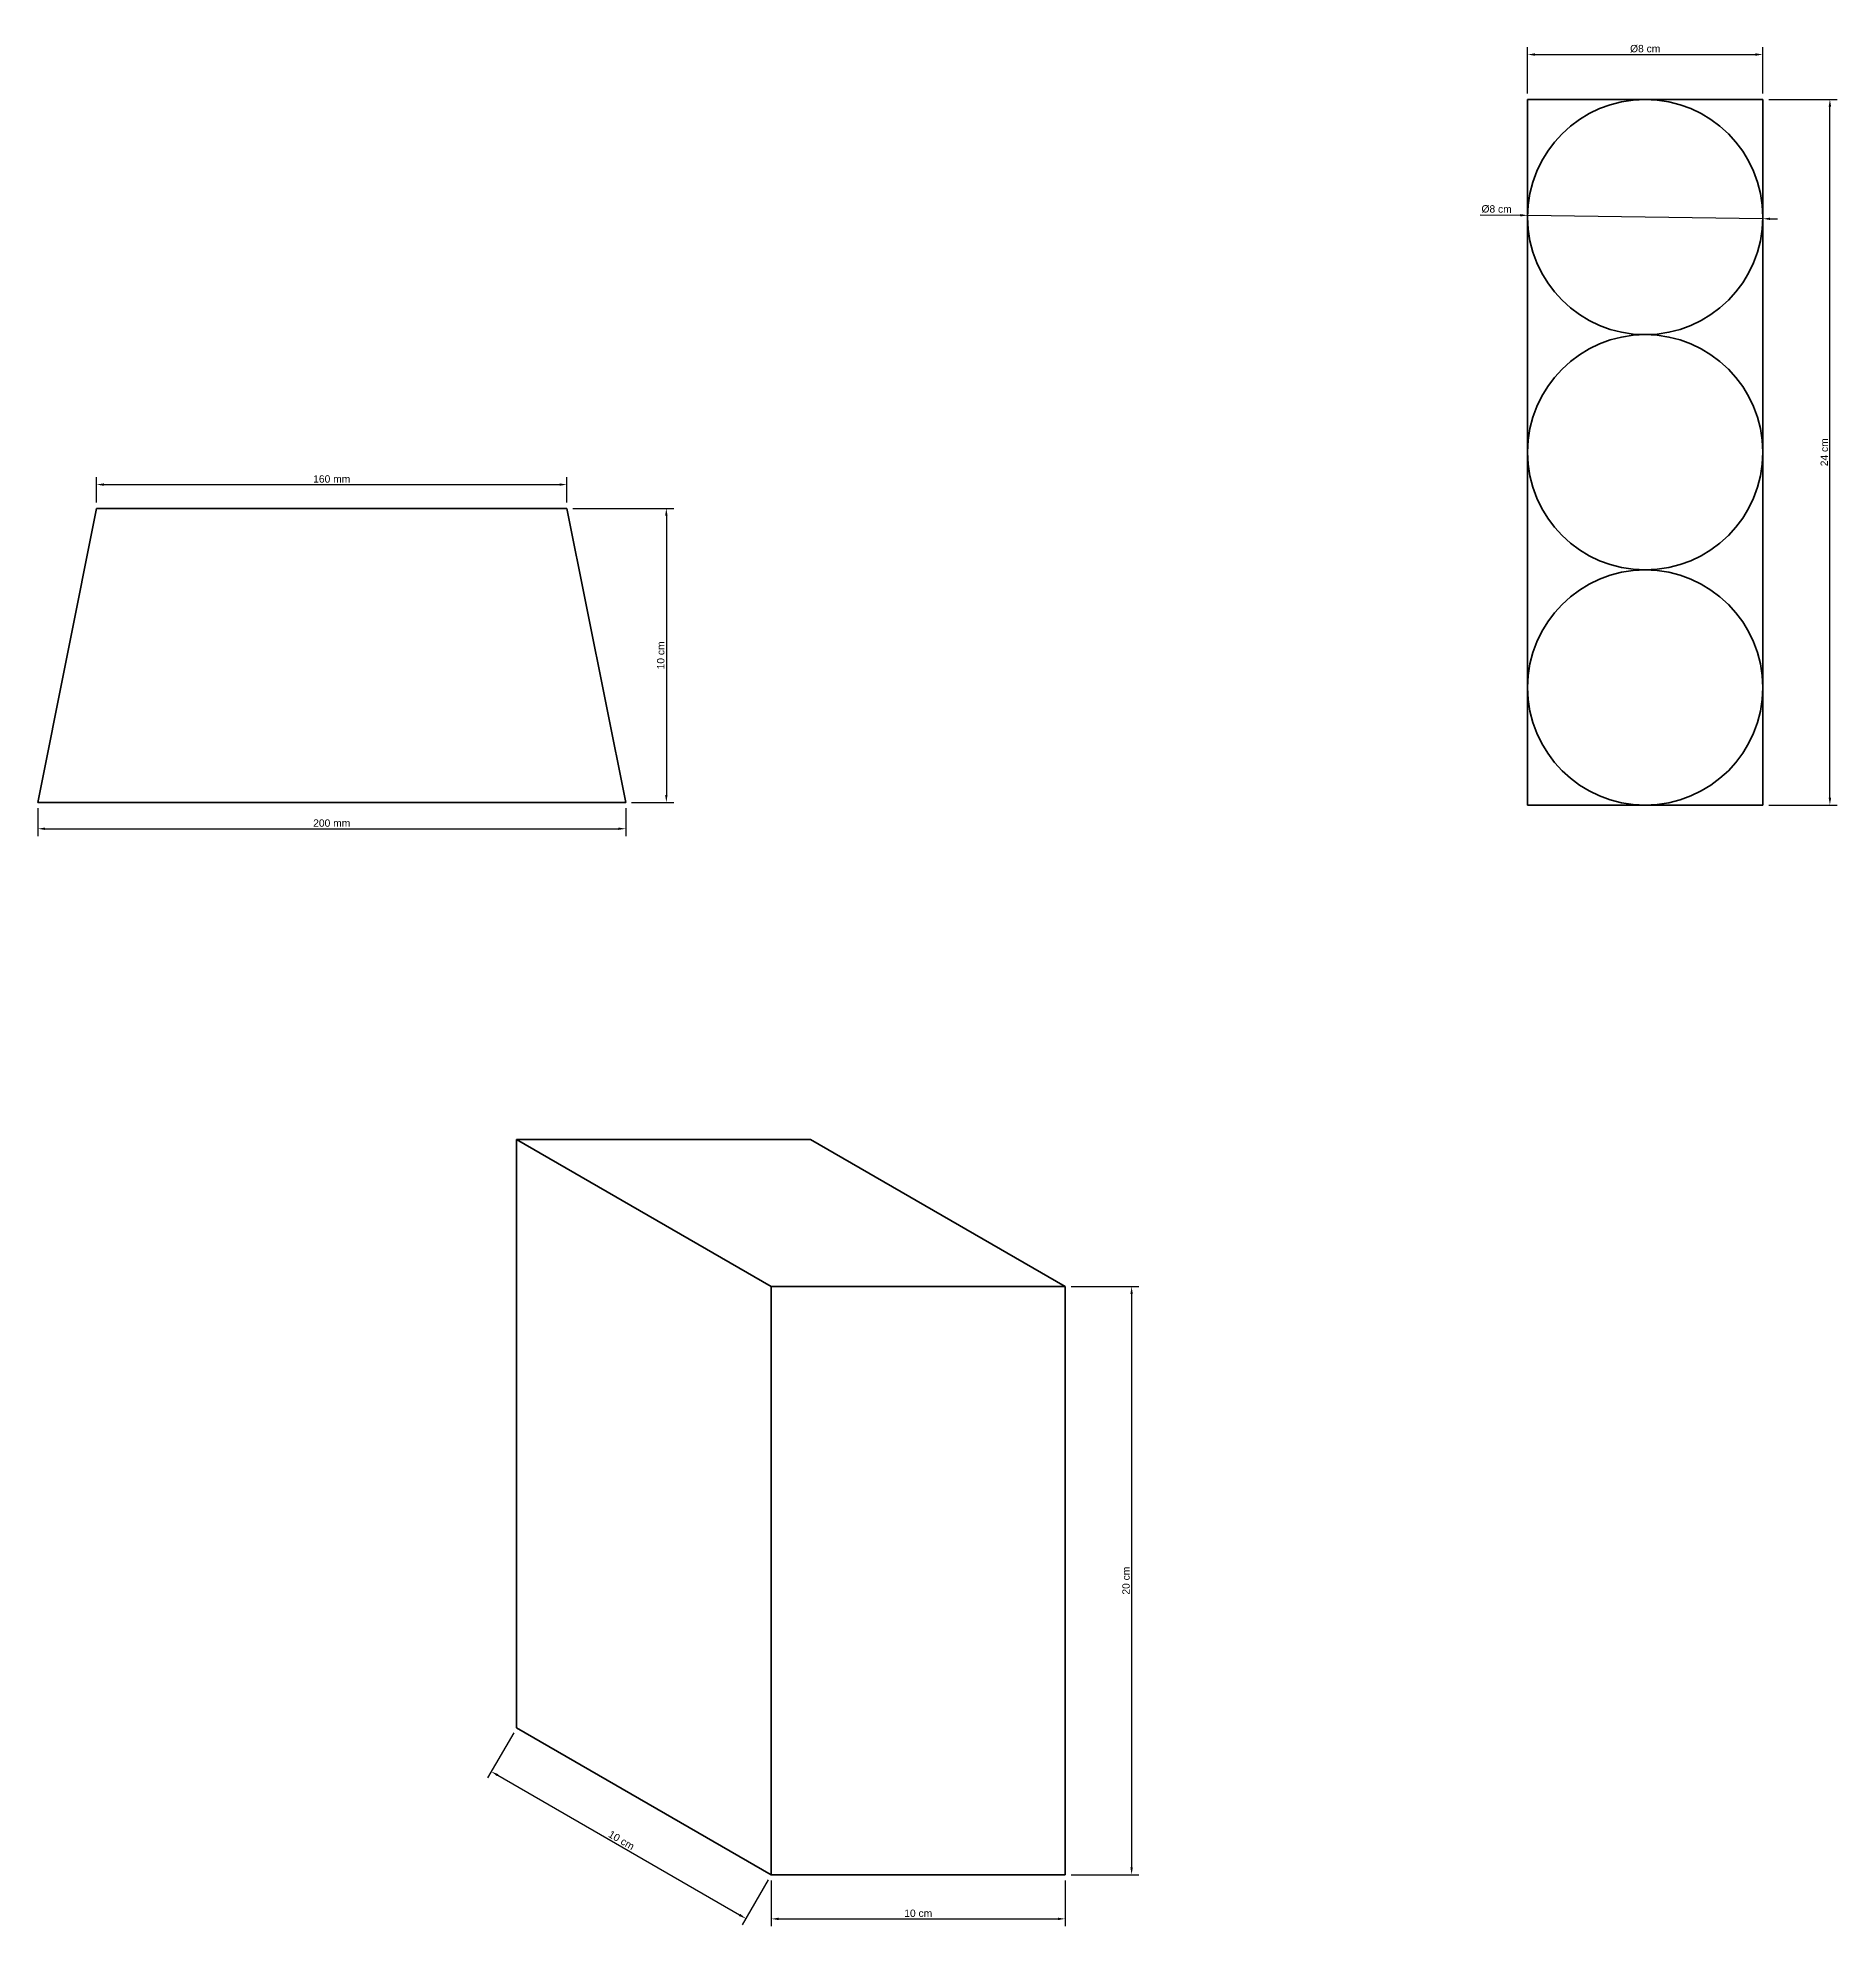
# Model space of a CAD drawing. Header units: millimetres. Extents: x -68 to 1262, y 12 to 654.
# Drawn here: x -68 to 544, y 12 to 654 of the extents above; entities that cross this region are included whole.
import ezdxf

# ---------------------------------------------------------------- set-up
doc = ezdxf.new("R2010")
doc.units = ezdxf.units.MM
doc.layers.get('0').update_dxf_attribs({"lineweight": 35})
doc.layers.add('Cotas', color=8, linetype='Continuous')
doc.styles.get("Standard").update_dxf_attribs({"font": 'arial.ttf'})
doc.dimstyles.new('ISO-25', dxfattribs={"dimtxt": 2.5, "dimasz": 2.5, "dimexe": 2.5, "dimexo": 2, "dimtad": 1, "dimtxsty": 'Standard', "dimcen": 2.5, "dimadec": 0, "dimazin": 0, "dimtfac": 1, "dimtmove": 0, "dimatfit": 3, "dimfxl": 1, "dimarcsym": 0})

# ---------------------------------------------------------------- blocks, each defined once
blk = doc.blocks.new('*D7')
at = {"layer": 'Cotas', "color": 0, "lineweight": -2, "transparency": 16777216}
for p, q in [((113.54, 494.1), (147.87, 494.1)), ((145.37, 491.6), (145.37, 396.6)), ((133.54, 394.1), (147.87, 394.1))]:
    blk.add_line(p, q, dxfattribs=at)
at = {"layer": 'Cotas', "color": 0, "lineweight": 35, "transparency": 16777216}
for points in [[(144.95, 491.6), (145.78, 491.6), (145.37, 494.1)], [(144.95, 396.6), (145.78, 396.6), (145.37, 394.1)]]:
    blk.add_solid(points, dxfattribs=at)
at = {"layer": 'Defpoints', "color": 0, "lineweight": 35, "transparency": 16777216}
for p in [(111.54, 494.1), (131.54, 394.1), (145.37, 394.1)]:
    blk.add_point(p, dxfattribs=at)
at = {"layer": 'Cotas', "color": 0, "transparency": 16777216, "insert": (143.47, 444.1), "char_height": 2.5, "attachment_point": 5, "rotation": 90}
blk.add_mtext('10 cm', dxfattribs=at)
blk = doc.blocks.new('*D15')
at = {"layer": 'Cotas', "color": 0, "lineweight": -2, "transparency": 16777216}
for p, q in [((-48.46, 496.1), (-48.46, 504.69)), ((-45.96, 502.19), (109.04, 502.19)), ((111.54, 496.1), (111.54, 504.69))]:
    blk.add_line(p, q, dxfattribs=at)
at = {"layer": 'Cotas', "color": 0, "lineweight": 35, "transparency": 16777216}
for points in [[(-45.96, 502.61), (-45.96, 501.78), (-48.46, 502.19)], [(109.04, 502.61), (109.04, 501.78), (111.54, 502.19)]]:
    blk.add_solid(points, dxfattribs=at)
at = {"layer": 'Defpoints', "color": 0, "lineweight": 35, "transparency": 16777216}
for p in [(111.54, 502.19), (-48.46, 494.1), (111.54, 494.1)]:
    blk.add_point(p, dxfattribs=at)
at = {"layer": 'Cotas', "color": 0, "transparency": 16777216, "insert": (31.54, 504.09), "char_height": 2.5, "attachment_point": 5}
blk.add_mtext('160 mm', dxfattribs=at)
blk = doc.blocks.new('*D8')
at = {"layer": 'Cotas', "color": 0, "lineweight": -2, "transparency": 16777216}
for p, q in [((-68.46, 392.1), (-68.46, 382.65)), ((131.54, 392.1), (131.54, 382.65)), ((-65.96, 385.15), (129.04, 385.15))]:
    blk.add_line(p, q, dxfattribs=at)
at = {"layer": 'Cotas', "color": 0, "lineweight": 35, "transparency": 16777216}
for points in [[(-65.96, 385.57), (-65.96, 384.74), (-68.46, 385.15)], [(129.04, 385.57), (129.04, 384.74), (131.54, 385.15)]]:
    blk.add_solid(points, dxfattribs=at)
at = {"layer": 'Defpoints', "color": 0, "lineweight": 35, "transparency": 16777216}
for p in [(-68.46, 394.1), (131.54, 394.1), (131.54, 385.15)]:
    blk.add_point(p, dxfattribs=at)
at = {"layer": 'Cotas', "color": 0, "transparency": 16777216, "insert": (31.54, 387.06), "char_height": 2.5, "attachment_point": 5}
blk.add_mtext('200 mm', dxfattribs=at)
blk = doc.blocks.new('*D9')
at = {"layer": 'Cotas', "color": 0, "lineweight": -2, "transparency": 16777216}
for p, q in [((438.34, 635.17), (438.34, 650.93)), ((518.34, 635.17), (518.34, 650.93)), ((440.84, 648.43), (515.84, 648.43))]:
    blk.add_line(p, q, dxfattribs=at)
at = {"layer": 'Cotas', "color": 0, "lineweight": 35, "transparency": 16777216}
for points in [[(440.84, 648.85), (440.84, 648.02), (438.34, 648.43)], [(515.84, 648.85), (515.84, 648.02), (518.34, 648.43)]]:
    blk.add_solid(points, dxfattribs=at)
at = {"layer": 'Defpoints', "color": 0, "lineweight": 35, "transparency": 16777216}
for p in [(518.34, 648.43), (438.34, 633.17), (518.34, 633.17)]:
    blk.add_point(p, dxfattribs=at)
at = {"layer": 'Cotas', "color": 0, "transparency": 16777216, "insert": (478.34, 650.41), "char_height": 2.5, "attachment_point": 5}
blk.add_mtext('%%C8 cm', dxfattribs=at)
blk = doc.blocks.new('*D10')
at = {"layer": 'Cotas', "color": 0, "lineweight": -2, "transparency": 16777216}
for p, q in [((422.17, 593.97), (435.84, 593.78)), ((518.33, 592.6), (438.34, 593.74)), ((520.83, 592.56), (523.33, 592.53))]:
    blk.add_line(p, q, dxfattribs=at)
at = {"layer": 'Cotas', "color": 0, "lineweight": 35, "transparency": 16777216}
for points in [[(435.85, 594.2), (435.84, 593.36), (438.34, 593.74)], [(520.84, 592.98), (520.83, 592.15), (518.33, 592.6)]]:
    blk.add_solid(points, dxfattribs=at)
at = {"layer": 'Defpoints', "color": 0, "lineweight": 35, "transparency": 16777216}
for p in [(438.34, 593.74), (518.33, 592.6)]:
    blk.add_point(p, dxfattribs=at)
at = {"layer": 'Cotas', "color": 0, "transparency": 16777216, "insert": (427.79, 595.87), "char_height": 2.5, "attachment_point": 5, "rotation": 359.18052}
blk.add_mtext('%%C8 cm', dxfattribs=at)
blk = doc.blocks.new('*D11')
at = {"layer": 'Cotas', "color": 0, "lineweight": -2, "transparency": 16777216}
for p, q in [((283.05, 229.46), (306.14, 229.46)), ((303.64, 226.96), (303.64, 31.96)), ((283.05, 29.46), (306.14, 29.46))]:
    blk.add_line(p, q, dxfattribs=at)
at = {"layer": 'Cotas', "color": 0, "lineweight": 35, "transparency": 16777216}
for points in [[(303.22, 226.96), (304.05, 226.96), (303.64, 229.46)], [(303.22, 31.96), (304.05, 31.96), (303.64, 29.46)]]:
    blk.add_solid(points, dxfattribs=at)
at = {"layer": 'Defpoints', "color": 0, "lineweight": 35, "transparency": 16777216}
for p in [(281.05, 229.46), (281.05, 29.46), (303.64, 29.46)]:
    blk.add_point(p, dxfattribs=at)
at = {"layer": 'Cotas', "color": 0, "transparency": 16777216, "insert": (301.74, 129.46), "char_height": 2.5, "attachment_point": 5, "rotation": 90}
blk.add_mtext('20 cm', dxfattribs=at)
blk = doc.blocks.new('*D12')
at = {"layer": 'Cotas', "color": 0, "lineweight": -2, "transparency": 16777216}
for p, q in [((181.05, 27.46), (181.05, 11.94)), ((281.05, 27.46), (281.05, 11.94)), ((183.55, 14.44), (278.55, 14.44))]:
    blk.add_line(p, q, dxfattribs=at)
at = {"layer": 'Cotas', "color": 0, "lineweight": 35, "transparency": 16777216}
for points in [[(183.55, 14.85), (183.55, 14.02), (181.05, 14.44)], [(278.55, 14.85), (278.55, 14.02), (281.05, 14.44)]]:
    blk.add_solid(points, dxfattribs=at)
at = {"layer": 'Defpoints', "color": 0, "lineweight": 35, "transparency": 16777216}
for p in [(181.05, 29.46), (281.05, 29.46), (281.05, 14.44)]:
    blk.add_point(p, dxfattribs=at)
at = {"layer": 'Cotas', "color": 0, "transparency": 16777216, "insert": (231.05, 16.34), "char_height": 2.5, "attachment_point": 5}
blk.add_mtext('10 cm', dxfattribs=at)
blk = doc.blocks.new('*D13')
at = {"layer": 'Cotas', "color": 0, "lineweight": -2, "transparency": 16777216}
for p, q in [((93.44, 77.72), (84.58, 62.37)), ((87.99, 63.29), (170.27, 15.79)), ((180.05, 27.72), (171.18, 12.37))]:
    blk.add_line(p, q, dxfattribs=at)
at = {"layer": 'Cotas', "color": 0, "lineweight": 35, "transparency": 16777216}
for points in [[(88.2, 63.65), (87.79, 62.93), (85.83, 64.54)], [(170.48, 16.15), (170.06, 15.43), (172.43, 14.54)]]:
    blk.add_solid(points, dxfattribs=at)
at = {"layer": 'Defpoints', "color": 0, "lineweight": 35, "transparency": 16777216}
for p in [(94.44, 79.46), (181.05, 29.46), (172.43, 14.54)]:
    blk.add_point(p, dxfattribs=at)
at = {"layer": 'Cotas', "color": 0, "transparency": 16777216, "insert": (130.08, 41.18), "char_height": 2.5, "attachment_point": 5, "rotation": 330}
blk.add_mtext('10 cm', dxfattribs=at)
blk = doc.blocks.new('*D14')
at = {"layer": 'Cotas', "color": 0, "lineweight": -2, "transparency": 16777216}
for p, q in [((520.34, 633.17), (543.66, 633.17)), ((541.16, 395.67), (541.16, 630.67)), ((520.34, 393.17), (543.66, 393.17))]:
    blk.add_line(p, q, dxfattribs=at)
at = {"layer": 'Cotas', "color": 0, "lineweight": 35, "transparency": 16777216}
for points in [[(540.75, 630.67), (541.58, 630.67), (541.16, 633.17)], [(540.75, 395.67), (541.58, 395.67), (541.16, 393.17)]]:
    blk.add_solid(points, dxfattribs=at)
at = {"layer": 'Defpoints', "color": 0, "lineweight": 35, "transparency": 16777216}
for p in [(518.34, 633.17), (541.16, 633.17), (518.34, 393.17)]:
    blk.add_point(p, dxfattribs=at)
at = {"layer": 'Cotas', "color": 0, "transparency": 16777216, "insert": (539.26, 513.17), "char_height": 2.5, "attachment_point": 5, "rotation": 90}
blk.add_mtext('24 cm', dxfattribs=at)

msp = doc.modelspace()

# ---------------------------------------------------------------- linework, layer by layer
for p, q in [((518.337, 633.171), (438.337, 633.171)), ((438.337, 633.171), (438.337, 393.171)), ((518.337, 633.171), (518.337, 393.171)), ((-48.456, 494.099), (-68.456, 394.099)), ((-48.456, 494.099), (111.544, 494.099)), ((111.544, 494.099), (131.544, 394.099)), ((131.544, 394.099), (-68.456, 394.099)), ((518.337, 393.171), (438.337, 393.171)), ((181.046, 229.457), (94.443, 279.457)), ((94.443, 279.457), (94.443, 79.457)), ((194.443, 279.457), (94.443, 279.457)), ((281.046, 229.457), (194.443, 279.457)), ((181.046, 229.457), (281.046, 229.457)), ((181.046, 29.457), (181.046, 229.457)), ((281.046, 229.457), (281.046, 29.457)), ((181.046, 29.457), (94.443, 79.457)), ((281.046, 29.457), (181.046, 29.457))]:
    msp.add_line(p, q)
for centre in [(478.337, 593.171), (478.337, 513.171), (478.337, 433.171)]:
    msp.add_circle(centre, 40)

# ---------------------------------------------------------------- dimensions: what is measured, and where the dimension line sits
at = {"layer": 'Cotas'}
for base, p1, p2, text, picture, middle in [((518.337, 648.435), (438.337, 633.171), (518.337, 633.171), '%%C8 cm', '*D9', (478.337, 648.435)), ((111.544, 502.192), (-48.456, 494.099), (111.544, 494.099), '160 mm', '*D15', (31.544, 502.192)), ((131.544, 385.154), (-68.456, 394.099), (131.544, 394.099), '200 mm', '*D8', (31.544, 385.154))]:
    dim = msp.add_linear_dim(base=base, p1=p1, p2=p2, text=text, dimstyle='ISO-25', override={"dimpost": 'm'}, dxfattribs=at)
    dim.commit()
    dim.dimension.update_dxf_attribs({"geometry": picture, "text_midpoint": middle, "dimtype": 160})
for base, p1, p2, text, picture, middle in [((541.163, 633.171), (518.337, 393.171), (518.337, 633.171), '24 cm', '*D14', (539.263, 513.171)), ((303.637, 29.457), (281.046, 229.457), (281.046, 29.457), '20 cm', '*D11', (301.736, 129.457))]:
    dim = msp.add_linear_dim(base=base, p1=p1, p2=p2, angle=90, text=text, dimstyle='ISO-25', override={"dimpost": 'm'}, dxfattribs=at)
    dim.commit()
    dim.dimension.update_dxf_attribs({"geometry": picture, "text_midpoint": middle})
dim = msp.add_diameter_dim_2p(p1=(518.333, 592.599), p2=(438.341, 593.743), text='%%C8 cm', dimstyle='ISO-25', override={"dimpost": 'm'}, dxfattribs=at)
dim.commit()
dim.dimension.update_dxf_attribs({"geometry": '*D10', "text_midpoint": (427.787, 595.866)})
dim = msp.add_linear_dim(base=(145.366, 394.099), p1=(111.544, 494.099), p2=(131.544, 394.099), angle=90, text='10 cm', dimstyle='ISO-25', override={"dimpost": 'm'}, dxfattribs=at)
dim.commit()
dim.dimension.update_dxf_attribs({"geometry": '*D7', "text_midpoint": (145.366, 444.099), "dimtype": 160})
dim = msp.add_aligned_dim(p1=(94.443, 79.457), p2=(181.046, 29.457), distance=-17.227, text='10 cm', dimstyle='ISO-25', override={"dimpost": 'm'}, dxfattribs=at)
dim.commit()
dim.dimension.update_dxf_attribs({"geometry": '*D13', "text_midpoint": (130.082, 41.185)})
dim = msp.add_linear_dim(base=(281.046, 14.438), p1=(181.046, 29.457), p2=(281.046, 29.457), text='10 cm', dimstyle='ISO-25', override={"dimpost": 'm'}, dxfattribs=at)
dim.commit()
dim.dimension.update_dxf_attribs({"geometry": '*D12', "text_midpoint": (231.046, 16.339)})

doc.saveas('drawing.dxf')
